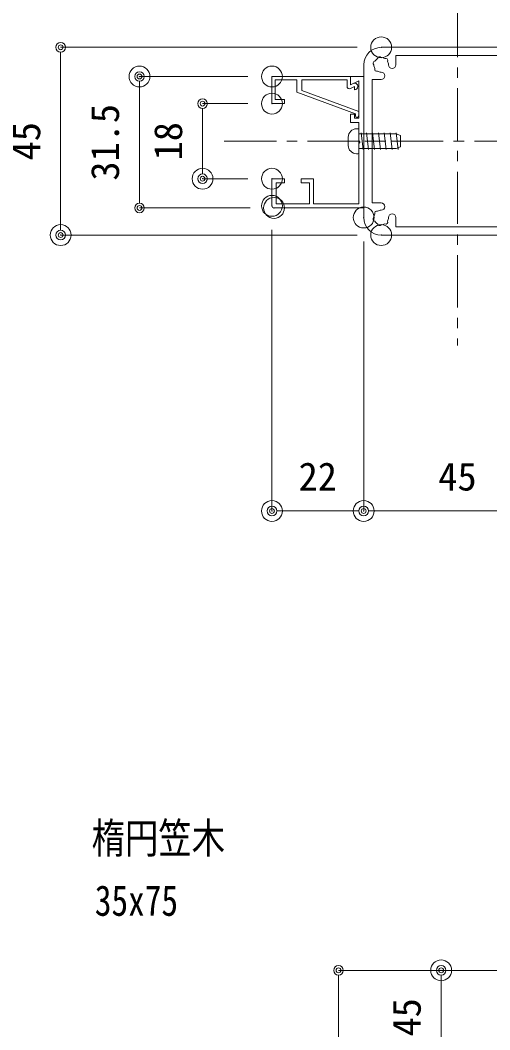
# Model space of a CAD drawing. Units: millimetres, scale not verified. Extents: x -3659 to 3659, y -1188 to 1188.
# Drawn here: x -2306.1 to -2080.9, y 388.6 to 872.6 of the extents above; entities that cross this region are included whole.
import ezdxf
from ezdxf.enums import TextEntityAlignment as Align

# ---------------------------------------------------------------- set-up
doc = ezdxf.new("R2010")
doc.units = ezdxf.units.MM
doc.header["$LTSCALE"] = 20
doc.header["$PDMODE"] = 32
doc.header["$PDSIZE"] = 10
for name, pattern in [('USER1', [2, 1.25, -0.25, 0.25, -0.25]), ('USER3', [0.375, 0.25, -0.125]), ('USER4', [3.5, 2, -1.5])]:
    doc.linetypes.add(name, pattern=pattern)
for name, color, linetype, lineweight in [('0-0_0', 7, 'Continuous', 18), ('0-1_DEFPOINTS', 7, 'Continuous', 18), ('0-5_6ﾊｯﾁﾝｸﾞ', 4, 'Continuous', 18), ('0-6_51破線ｱﾙﾐ', 3, 'USER3', 18), ('0-8_3中心線', 2, 'USER1', 18), ('0-9_41ｱﾙﾐ', 6, 'Continuous', 18), ('0-A_1手摺寸法', 7, 'Continuous', 18), ('0-B_42ｱﾙﾐ部品', 6, 'Continuous', 18)]:
    doc.layers.add(name, color=color, linetype=linetype, lineweight=lineweight)
doc.layers.add('0-2_MOJI', color=7, linetype='Continuous')
doc.styles.add('ＭＳ ゴシック', font='')
doc.styles.get('ＭＳ ゴシック').set_extended_font_data('MS Gothic')

# ---------------------------------------------------------------- blocks, each defined once
blk = doc.blocks.new('HK-013')
at = {"layer": '0-B_42ｱﾙﾐ部品'}
for p, q in [((18.3, 22.5), (-18.3, 22.5)), ((14.8, 20.5), (-14.8, 20.5)), ((-14.8, 20.5), (-14.8, 18.3)), ((14.8, 20.5), (14.8, 18.3)), ((-22.5, 18.3), (-22.5, -18.3)), ((-22.5, 18.3), (-22.5, 18.3)), ((22.5, 18.3), (22.5, -18.3)), ((-20.5, 14.8), (-20.5, -14.8)), ((-18.3, 14.8), (-20.5, 14.8)), ((18.3, 14.8), (20.5, 14.8)), ((20.5, 14.8), (20.5, -14.8)), ((-18.3, -14.8), (-20.5, -14.8)), ((18.3, -14.8), (20.5, -14.8)), ((-22.5, -18.3), (-22.5, -18.3)), ((-14.8, -20.5), (-14.8, -18.3)), ((14.8, -20.5), (14.8, -18.3)), ((14.8, -20.5), (-14.8, -20.5)), ((18.3, -22.5), (-18.3, -22.5))]:
    blk.add_line(p, q, dxfattribs=at)
for centre, radius, start, end in [((-18.3, 18.3), 4.2, 90, 180), ((18.3, 18.3), 4.2, 0, 90), ((-18.3, 18.3), 1.75, 135, 149.6411), ((-18.3, 18.3), 1.75, 120.3589, 135), ((-18.69, 19.75), 0.5, 105, 172.9757), ((-18.69, 19.75), 0.5, 37.0243, 105), ((-18.3, 18.3), 1.75, 75, 89.6411), ((-18.3, 18.3), 1.75, 60.3589, 75), ((-17.24, 19.36), 0.5, 45, 112.9757), ((-17.24, 19.36), 0.5, 337.0243, 45), ((17.24, 19.36), 0.5, 135, 202.9757), ((17.24, 19.36), 0.5, 67.0243, 135), ((18.3, 18.3), 1.75, 105, 119.6411), ((18.3, 18.3), 1.75, 90.3589, 105), ((18.69, 19.75), 0.5, 75, 142.9757), ((18.69, 19.75), 0.5, 7.0243, 75), ((18.3, 18.3), 1.75, 45, 59.6411), ((18.3, 18.3), 1.75, 30.3589, 45), ((-19.75, 18.69), 0.5, 165, 232.9757), ((-19.75, 18.69), 0.5, 97.0243, 165), ((-18.3, 18.3), 1.75, 180.3589, 195), ((-18.3, 18.3), 1.75, 195, 209.6411), ((-19.36, 17.24), 0.5, 157.0243, 225), ((-18.3, 18.3), 1.75, 15, 29.6411), ((-18.3, 18.3), 1.75, 0.3589, 15), ((-15.67, 18.3), 0.875, 180, 0), ((15.68, 18.3), 0.875, 180, 360), ((18.3, 18.3), 1.75, 165, 179.6411), ((18.3, 18.3), 1.75, 150.3589, 165), ((19.36, 17.24), 0.5, 315, 22.9757), ((19.75, 18.69), 0.5, 15, 82.9757), ((18.3, 18.3), 1.75, 330.3589, 345), ((18.3, 18.3), 1.75, 345, 359.6411), ((19.75, 18.69), 0.5, 307.0243, 15), ((-19.36, 17.24), 0.5, 225, 292.9757), ((-18.3, 18.3), 1.75, 240.3589, 255), ((-18.3, 18.3), 1.75, 255, 270), ((-18.3, 15.68), 0.875, 270, 90), ((18.3, 15.68), 0.875, 90, 270), ((18.3, 18.3), 1.75, 270, 285), ((18.3, 18.3), 1.75, 285, 299.6411), ((19.36, 17.24), 0.5, 247.0243, 315), ((-19.36, -17.24), 0.5, 135, 202.9757), ((-19.36, -17.24), 0.5, 67.0243, 135), ((-18.3, -18.3), 1.75, 105, 119.6411), ((-18.3, -18.3), 1.75, 90, 105), ((-18.3, -15.68), 0.875, 270, 90), ((18.3, -15.68), 0.875, 90, 270), ((18.3, -18.3), 1.75, 75, 90), ((18.3, -18.3), 1.75, 60.3589, 75), ((19.36, -17.24), 0.5, 45, 112.9757), ((19.36, -17.24), 0.5, 337.0243, 45), ((-18.3, -18.3), 4.2, 180, 270), ((-19.75, -18.69), 0.5, 127.0243, 195), ((-19.75, -18.69), 0.5, 195, 262.9757), ((-18.3, -18.3), 1.75, 165, 179.6411), ((-18.3, -18.3), 1.75, 150.3589, 165), ((-18.3, -18.3), 1.75, 210.3589, 225), ((-17.24, -19.36), 0.5, 315, 22.9757), ((-18.3, -18.3), 1.75, 330.3589, 345), ((-18.3, -18.3), 1.75, 345, 359.6411), ((-15.68, -18.3), 0.875, 360, 180), ((15.67, -18.3), 0.875, 0, 180), ((18.3, -18.3), 1.75, 180.3589, 195), ((18.3, -18.3), 1.75, 195, 209.6411), ((17.24, -19.36), 0.5, 157.0243, 225), ((18.3, -18.3), 4.2, 270, 360), ((18.3, -18.3), 1.75, 315, 329.6411), ((19.75, -18.69), 0.5, 277.0243, 345), ((18.3, -18.3), 1.75, 15, 29.6411), ((18.3, -18.3), 1.75, 0.3589, 15), ((19.75, -18.69), 0.5, 345, 52.9757), ((-18.3, -18.3), 1.75, 225, 239.6411), ((-18.69, -19.75), 0.5, 187.0243, 255), ((-18.69, -19.75), 0.5, 255, 322.9757), ((-18.3, -18.3), 1.75, 270.3589, 285), ((-18.3, -18.3), 1.75, 285, 299.6411), ((-17.24, -19.36), 0.5, 247.0243, 315), ((17.24, -19.36), 0.5, 225, 292.9757), ((18.3, -18.3), 1.75, 240.3589, 255), ((18.3, -18.3), 1.75, 255, 269.6411), ((18.69, -19.75), 0.5, 217.0243, 285), ((18.69, -19.75), 0.5, 285, 352.9757), ((18.3, -18.3), 1.75, 300.3589, 315)]:
    blk.add_arc(centre, radius, start, end, dxfattribs=at)
blk = doc.blocks.new('HK-029')
at = {"layer": '0-9_41ｱﾙﾐ'}
for p, q in [((-6.5, 18.8), (0, 18.8)), ((-6.5, 15.8), (-6.5, 18.8)), ((-5.5, 18), (-0.8, 18)), ((-5.5, 15.8), (-5.5, 18)), ((-0.8, 18), (-0.8, 12.8)), ((0, 18.8), (0, 0)), ((-6.5, 15.8), (-5.5, 15.8)), ((-3.76, 12.8), (-8.93, -1.2)), ((-3.76, 12.8), (-0.8, 12.8)), ((-3.35, 11.6), (-8.37, -2)), ((-3.35, 11.6), (-0.8, 11.6)), ((-0.8, 11.6), (-0.8, 0.8)), ((-2.32, 0.8), (-0.8, 0.8)), ((-9.4, -1.2), (-8.93, -1.2)), ((-8.37, -2), (-9.4, -2)), ((-3.19, -1), (-2.39, -1)), ((-2.39, -1), (-2.86, -0.07))]:
    blk.add_line(p, q, dxfattribs=at)
at = {"layer": '0-9_41ｱﾙﾐ', "linetype": 'USER4'}
for p, q in [((-2, 0), (0, 0)), ((-1.68, -0.64), (-2, 0))]:
    blk.add_line(p, q, dxfattribs=at)
at = {"layer": '0-9_41ｱﾙﾐ'}
for centre, radius, start, end in [((-2.32, 0.2), 0.6, 90, 206.5651), ((-9.4, -1.6), 0.4, 90, 270), ((-2.39, -1), 0.8, 180, 270), ((-2.39, -1), 0.8, 270, 26.565)]:
    blk.add_arc(centre, radius, start, end, dxfattribs=at)
blk = doc.blocks.new('HK-028')
at = {"layer": '0-9_41ｱﾙﾐ'}
for p, q in [((7, 22), (0.5, 22)), ((7, 19), (7, 22)), ((1, 13), (1, 21)), ((7, 19), (6, 19)), ((7, 15), (6, 15)), ((7, 15), (7, 12)), ((1, 1.2), (1, 12)), ((7, 12), (1, 12)), ((20.5, 3.2), (20.5, 1.2)), ((22.5, 3.2), (20.5, 3.2)), ((22.5, 2.2), (22.5, 3.2)), ((29.5, 3.2), (30.5, 1.2)), ((31.5, 3.2), (29.5, 3.2)), ((31.5, 0), (31.5, 3.2)), ((15.45, 1.2), (1, 1.2)), ((15.58, 0.99), (15.45, 1.2)), ((15.92, 0.99), (16.05, 1.2)), ((20.5, 1.2), (16.05, 1.2)), ((22.5, 2.2), (21.5, 2.2)), ((21.5, 1.2), (21.5, 2.2)), ((21.5, 1.2), (30.5, 1.2))]:
    blk.add_line(p, q, dxfattribs=at)
for points in [[(31.5, 0), (0, 0), (0, 21.5)], [(6, 19), (6, 21), (1, 21)], [(6, 15), (6, 13), (1, 13)]]:
    blk.add_lwpolyline(points, dxfattribs=at)
for centre, radius, start, end in [((0.5, 21.5), 0.5, 90, 180), ((15.75, 1.1), 0.2, 212.3335, 327.6665)]:
    blk.add_arc(centre, radius, start, end, dxfattribs=at)
blk = doc.blocks.new('_ORIGIN2')
at = {"layer": '0-0_0'}
blk.add_line((-0.5, 0), (-1, 0), dxfattribs=at)
for radius in [0.5, 0.25]:
    blk.add_circle((0, 0), radius, dxfattribs=at)
blk = doc.blocks.new('D15')
at = {"layer": '0-1_DEFPOINTS'}
for p in [(14.45, 841.05), (238.16, 841.05), (238.16, 796.05)]:
    blk.add_point(p, dxfattribs=at)
at = {"layer": '0-A_1手摺寸法'}
for p, q in [((226.66, 841.05), (14.45, 841.05)), ((14.45, 800.65), (14.45, 836.45)), ((226.66, 796.05), (14.45, 796.05))]:
    blk.add_line(p, q, dxfattribs=at)
at = {"layer": '0-A_1手摺寸法', "xscale": 4.6, "yscale": 4.6}
for p, rotation in [((14.45, 841.05), 90), ((14.45, 796.05), 270)]:
    blk.add_blockref('_ORIGIN2', p, dxfattribs=dict(at, rotation=rotation))
at = {"layer": '0-A_1手摺寸法', "style": 'ＭＳ ゴシック'}
blk.add_text('45', height=13.49, rotation=90, dxfattribs=at).set_placement((8.7, 809.35), align=Align.BOTTOM_LEFT)
blk = doc.blocks.new('D21')
at = {"layer": '0-1_DEFPOINTS'}
for p in [(-22.7, 1201.9), (67.3, 1201.9), (-22.7, 1061.24)]:
    blk.add_point(p, dxfattribs=at)
at = {"layer": '0-A_1手摺寸法'}
for p, q in [((-22.7, 1190.4), (-22.7, 1061.24)), ((67.3, 1190.4), (67.3, 1061.24)), ((62.7, 1061.24), (-18.1, 1061.24))]:
    blk.add_line(p, q, dxfattribs=at)
at = {"layer": '0-A_1手摺寸法', "xscale": 4.6, "yscale": 4.6, "rotation": 180}
blk.add_blockref('_ORIGIN2', (-22.7, 1061.24), dxfattribs=at)
at = {"layer": '0-A_1手摺寸法', "xscale": 4.6, "yscale": 4.6}
blk.add_blockref('_ORIGIN2', (67.3, 1061.24), dxfattribs=at)
at = {"layer": '0-A_1手摺寸法', "style": 'ＭＳ ゴシック'}
blk.add_text('45', height=13.49, dxfattribs=at).set_placement((13.1, 1066.99), align=Align.BOTTOM_LEFT)
blk = doc.blocks.new('D23')
at = {"layer": '0-1_DEFPOINTS'}
for p in [(-66.7, 1207.5), (-22.7, 1201.9), (-66.7, 1061.24)]:
    blk.add_point(p, dxfattribs=at)
at = {"layer": '0-A_1手摺寸法'}
for p, q in [((-66.7, 1196), (-66.7, 1061.24)), ((-22.7, 1190.4), (-22.7, 1061.24)), ((-27.3, 1061.24), (-62.1, 1061.24))]:
    blk.add_line(p, q, dxfattribs=at)
at = {"layer": '0-A_1手摺寸法', "xscale": 4.6, "yscale": 4.6, "rotation": 180}
blk.add_blockref('_ORIGIN2', (-66.7, 1061.24), dxfattribs=at)
at = {"layer": '0-A_1手摺寸法', "xscale": 4.6, "yscale": 4.6}
blk.add_blockref('_ORIGIN2', (-22.7, 1061.24), dxfattribs=at)
at = {"layer": '0-A_1手摺寸法', "style": 'ＭＳ ゴシック'}
blk.add_text('22', height=13.49, dxfattribs=at).set_placement((-53.9, 1066.99), align=Align.BOTTOM_LEFT)
blk = doc.blocks.new('D24')
at = {"layer": '0-1_DEFPOINTS'}
for p in [(-130.23, 1269.5), (-66.7, 1269.5), (-65.7, 1206.5)]:
    blk.add_point(p, dxfattribs=at)
at = {"layer": '0-A_1手摺寸法'}
for p, q in [((-78.2, 1269.5), (-130.23, 1269.5)), ((-130.23, 1211.1), (-130.23, 1264.9)), ((-77.2, 1206.5), (-130.23, 1206.5))]:
    blk.add_line(p, q, dxfattribs=at)
at = {"layer": '0-A_1手摺寸法', "xscale": 4.6, "yscale": 4.6}
for p, rotation in [((-130.23, 1269.5), 90), ((-130.23, 1206.5), 270)]:
    blk.add_blockref('_ORIGIN2', p, dxfattribs=dict(at, rotation=rotation))
at = {"layer": '0-A_1手摺寸法', "style": 'ＭＳ ゴシック'}
blk.add_text('31.5', height=13.49, rotation=90, dxfattribs=at).set_placement((-135.98, 1219.6), align=Align.BOTTOM_LEFT)
blk = doc.blocks.new('D25')
at = {"layer": '0-1_DEFPOINTS'}
for p in [(-66.7, 1256.5), (-99.97, 1220.5), (-66.7, 1220.5)]:
    blk.add_point(p, dxfattribs=at)
at = {"layer": '0-A_1手摺寸法'}
for p, q in [((-78.2, 1256.5), (-99.97, 1256.5)), ((-99.97, 1251.9), (-99.97, 1225.1)), ((-78.2, 1220.5), (-99.97, 1220.5))]:
    blk.add_line(p, q, dxfattribs=at)
at = {"layer": '0-A_1手摺寸法', "xscale": 4.6, "yscale": 4.6}
for p, rotation in [((-99.97, 1256.5), 90), ((-99.97, 1220.5), 270)]:
    blk.add_blockref('_ORIGIN2', p, dxfattribs=dict(at, rotation=rotation))
at = {"layer": '0-A_1手摺寸法', "style": 'ＭＳ ゴシック'}
blk.add_text('18', height=13.49, rotation=90, dxfattribs=at).set_placement((-105.72, 1229.3), align=Align.BOTTOM_LEFT)
blk = doc.blocks.new('D26')
at = {"layer": '0-1_DEFPOINTS'}
for p in [(-14.3, 1283.5), (-168.03, 1193.5), (-14.3, 1193.5)]:
    blk.add_point(p, dxfattribs=at)
at = {"layer": '0-A_1手摺寸法'}
for p, q in [((-25.8, 1283.5), (-168.03, 1283.5)), ((-168.03, 1278.9), (-168.03, 1198.1)), ((-25.8, 1193.5), (-168.03, 1193.5))]:
    blk.add_line(p, q, dxfattribs=at)
at = {"layer": '0-A_1手摺寸法', "xscale": 4.6, "yscale": 4.6}
for p, rotation in [((-168.03, 1283.5), 90), ((-168.03, 1193.5), 270)]:
    blk.add_blockref('_ORIGIN2', p, dxfattribs=dict(at, rotation=rotation))
at = {"layer": '0-A_1手摺寸法', "style": 'ＭＳ ゴシック'}
blk.add_text('45', height=13.49, rotation=90, dxfattribs=at).set_placement((-173.78, 1229.3), align=Align.BOTTOM_LEFT)
blk = doc.blocks.new('D29')
at = {"layer": '0-A_1手摺寸法'}
for p, q in [((226.66, 841.05), (-34.77, 841.05)), ((-34.77, 836.45), (-34.77, -254.35))]:
    blk.add_line(p, q, dxfattribs=at)
at = {"layer": '0-A_1手摺寸法', "xscale": 4.6, "yscale": 4.6, "rotation": 90}
blk.add_blockref('_ORIGIN2', (-34.77, 841.05), dxfattribs=at)
blk = doc.blocks.new('A$C43F735A4')
at = {"layer": '0-5_6ﾊｯﾁﾝｸﾞ'}
for p, q in [((5, 15.42), (1, 14.95)), ((5, 15.42), (1, 14.95)), ((1.25, 14.99), (1.66, 15.99)), ((1.25, 5.99), (1.25, 14.99)), ((4.34, 15.99), (1.66, 15.99)), ((4.75, 14.99), (4.34, 15.99)), ((4.75, 5.99), (4.75, 14.99)), ((5, 14.01), (1, 13.54)), ((5, 14.01), (1, 13.54)), ((5, 12.6), (1, 12.13)), ((5, 12.6), (1, 12.13)), ((5, 11.19), (1, 10.72)), ((5, 11.19), (1, 10.72)), ((5, 9.78), (1, 9.31)), ((5, 9.78), (1, 9.31)), ((5, 8.37), (1, 7.9)), ((5, 8.37), (1, 7.9)), ((0, 5.49), (0, 5.79)), ((5.8, 5.99), (0.2, 5.99)), ((5, 7.06), (1, 6.59)), ((5, 7.06), (1, 6.59)), ((6, 5.49), (6, 5.79)), ((4, 3.49), (2, 3.49))]:
    blk.add_line(p, q, dxfattribs=at)
for centre, radius, start, end in [((0.2, 5.79), 0.2, 90, 180), ((2, 5.49), 2, 180, 270), ((4, 5.49), 2, 270, 0), ((5.8, 5.79), 0.2, 0, 90)]:
    blk.add_arc(centre, radius, start, end, dxfattribs=at)
at = {"layer": '0-6_51破線ｱﾙﾐ'}
blk.add_line((3, 0), (3, 19.15), dxfattribs=at)

msp = doc.modelspace()

# ---------------------------------------------------------------- linework, layer by layer
at = {"layer": '0-8_3中心線'}
for p, q in [((-2096.35, 999.9), (-2096.35, 716.56)), ((-2208.22, 814.55), (-1415.73, 814.55))]:
    msp.add_line(p, q, dxfattribs=at)

# ---------------------------------------------------------------- block references
at = {"layer": '0-2_MOJI', "xscale": 2, "yscale": 2, "rotation": 270}
msp.add_blockref('A$C43F735A4', (-2155.73, 820.55), dxfattribs=at)
at = {"layer": '0-9_41ｱﾙﾐ', "yscale": 2}
for xscale in [2, -2]:
    msp.add_blockref('HK-013', (-2096.35, 814.55), dxfattribs=dict(at, xscale=xscale))
at = {"layer": '0-9_41ｱﾙﾐ', "xscale": 2, "yscale": 2, "rotation": 90}
for name, p in [('HK-029', (-2147.75, 845.55)), ('HK-028', (-2141.35, 782.55))]:
    msp.add_blockref(name, p, dxfattribs=at)
at = {"layer": '0-A_1手摺寸法'}
for name in ['D26', 'D24', 'D25', 'D23', 'D21', 'D29', 'D15']:
    msp.add_blockref(name, (-2118.65, -423.94), dxfattribs=at)

# ---------------------------------------------------------------- texts
at = {"layer": '0-0_0', "style": 'ＭＳ ゴシック', "width": 0.8}
for s, p in [('楕円笠木', (-2271.84, 468.78)), ('35x75', (-2270.28, 438.85))]:
    msp.add_text(s, height=14.66, dxfattribs=at).set_placement(p, align=Align.BOTTOM_LEFT)

doc.saveas('drawing.dxf')
